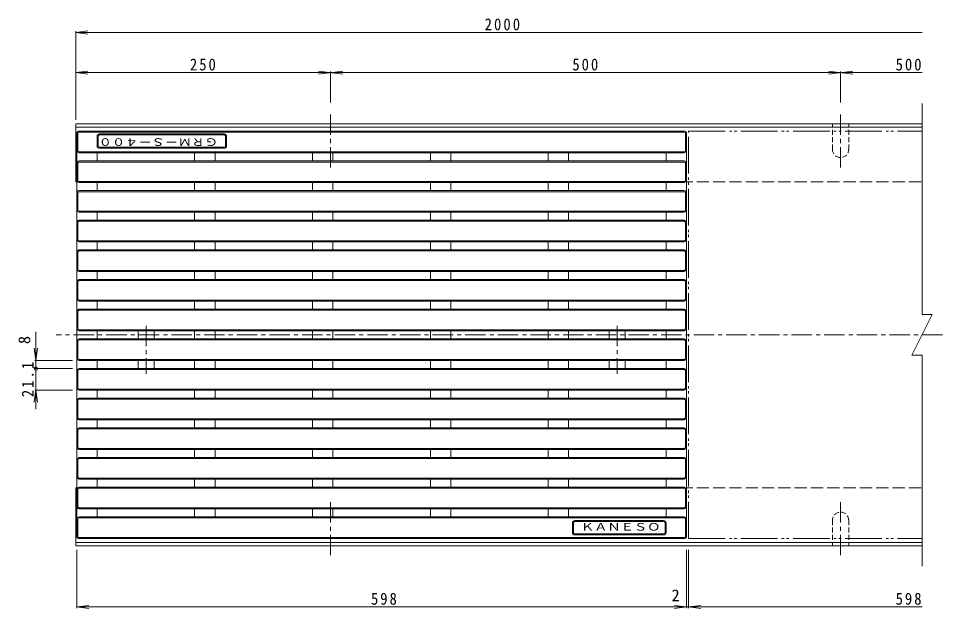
# Model space of a CAD drawing. Units: millimetres, scale not verified. Extents: x -705 to 753, y -549 to 479.
# Drawn here: x -705 to 201, y -150 to 429 of the extents above; entities that cross this region are included whole.
import ezdxf
from ezdxf.enums import TextEntityAlignment as Align

# ---------------------------------------------------------------- set-up
doc = ezdxf.new("R2010")
doc.units = ezdxf.units.MM
doc.header["$LTSCALE"] = 4
doc.header["$PDMODE"] = 32
doc.header["$PDSIZE"] = 3.2
for name, pattern in [('CHAIN1', [8, 5, -1, 1, -1]), ('DASHED1', [1.8, 1.2, -0.6]), ('DASHED3', [4, 3, -1]), ('DOUBLE_CHAIN2', [12.8, 9, -1, 0.6, -0.6, 0.6, -1])]:
    doc.linetypes.add(name, pattern=pattern)
for name, color, linetype, lineweight in [('0-0', 3, 'Continuous', 9), ('0-1', 2, 'Continuous', 9), ('0-F', 7, 'Continuous', 9)]:
    doc.layers.add(name, color=color, linetype=linetype, lineweight=lineweight)
doc.styles.add('ＭＳ ゴシック', font='')
doc.styles.get('ＭＳ ゴシック').set_extended_font_data('MS Gothic')

msp = doc.modelspace()

# ---------------------------------------------------------------- linework, layer by layer
at = {"layer": '0-0', "color": 7, "linetype": 'CHAIN1'}
for p, q in [((-398.649, 282.6), (-398.649, 338.299)), ((101.351, 282.6), (101.351, 338.299)), ((-398.649, -45.874), (-398.649, -101.573)), ((101.351, -45.874), (101.351, -101.573))]:
    msp.add_line(p, q, dxfattribs=at)
at = {"layer": '0-0'}
for p, q in [((-52.149, 318.363), (-645.149, 318.363)), ((-52.149, 317.363), (-645.149, 317.363)), ((-647.649, 315.863), (-647.649, -79.137)), ((-646.649, 299.463), (-646.649, 315.863)), ((-50.649, 299.463), (-50.649, 315.863)), ((-49.649, 315.863), (-49.649, -79.137)), ((-52.149, 297.963), (-645.149, 297.963)), ((-52.149, 296.963), (-645.149, 296.963)), ((-627.649, 288.963), (-627.649, 296.963)), ((-532.049, 288.963), (-532.049, 296.963)), ((-512.049, 288.963), (-512.049, 296.963)), ((-416.449, 288.963), (-416.449, 296.963)), ((-396.449, 288.963), (-396.449, 296.963)), ((-300.849, 288.963), (-300.849, 296.963)), ((-280.849, 288.963), (-280.849, 296.963)), ((-185.249, 288.963), (-185.249, 296.963)), ((-165.249, 288.963), (-165.249, 296.963)), ((-69.649, 288.963), (-69.649, 296.963)), ((-646.649, 270.363), (-646.649, 286.463)), ((-52.149, 288.963), (-645.149, 288.963)), ((-52.149, 287.963), (-645.149, 287.963)), ((-50.649, 270.363), (-50.649, 286.463)), ((-52.149, 268.863), (-645.149, 268.863)), ((-52.149, 267.863), (-645.149, 267.863)), ((-627.649, 259.863), (-627.649, 267.863)), ((-532.049, 259.863), (-532.049, 267.863)), ((-512.049, 259.863), (-512.049, 267.863)), ((-416.449, 259.863), (-416.449, 267.863)), ((-396.449, 259.863), (-396.449, 267.863)), ((-300.849, 259.863), (-300.849, 267.863)), ((-280.849, 259.863), (-280.849, 267.863)), ((-185.249, 259.863), (-185.249, 267.863)), ((-165.249, 259.863), (-165.249, 267.863)), ((-69.649, 259.863), (-69.649, 267.863)), ((-646.649, 241.263), (-646.649, 257.363)), ((-52.149, 259.863), (-645.149, 259.863)), ((-52.149, 258.863), (-645.149, 258.863)), ((-50.649, 241.263), (-50.649, 257.363)), ((-52.149, 239.763), (-645.149, 239.763)), ((-52.149, 238.763), (-645.149, 238.763)), ((-627.649, 230.763), (-627.649, 238.763)), ((-532.049, 230.763), (-532.049, 238.763)), ((-512.049, 230.763), (-512.049, 238.763)), ((-416.449, 230.763), (-416.449, 238.763)), ((-396.449, 230.763), (-396.449, 238.763)), ((-300.849, 230.763), (-300.849, 238.763)), ((-280.849, 230.763), (-280.849, 238.763)), ((-185.249, 230.763), (-185.249, 238.763)), ((-165.249, 230.763), (-165.249, 238.763)), ((-69.649, 230.763), (-69.649, 238.763)), ((-646.649, 212.163), (-646.649, 228.263)), ((-52.149, 230.763), (-645.149, 230.763)), ((-52.149, 229.763), (-645.149, 229.763)), ((-50.649, 212.163), (-50.649, 228.263)), ((-52.149, 210.663), (-645.149, 210.663)), ((-52.149, 209.663), (-645.149, 209.663)), ((-627.649, 201.663), (-627.649, 209.663)), ((-532.049, 201.663), (-532.049, 209.663)), ((-512.049, 201.663), (-512.049, 209.663)), ((-416.449, 201.663), (-416.449, 209.663)), ((-396.449, 201.663), (-396.449, 209.663)), ((-300.849, 201.663), (-300.849, 209.663)), ((-280.849, 201.663), (-280.849, 209.663)), ((-185.249, 201.663), (-185.249, 209.663)), ((-165.249, 201.663), (-165.249, 209.663)), ((-69.649, 201.663), (-69.649, 209.663)), ((-52.149, 201.663), (-645.149, 201.663)), ((-52.149, 200.663), (-645.149, 200.663)), ((-646.649, 183.063), (-646.649, 199.163)), ((-50.649, 183.063), (-50.649, 199.163)), ((-52.149, 181.563), (-645.149, 181.563)), ((-52.149, 180.563), (-645.149, 180.563)), ((-52.149, 172.563), (-645.149, 172.563)), ((-627.649, 172.563), (-627.649, 180.563)), ((-532.049, 172.563), (-532.049, 180.563)), ((-512.049, 172.563), (-512.049, 180.563)), ((-416.449, 172.563), (-416.449, 180.563)), ((-396.449, 172.563), (-396.449, 180.563)), ((-300.849, 172.563), (-300.849, 180.563)), ((-280.849, 172.563), (-280.849, 180.563)), ((-185.249, 172.563), (-185.249, 180.563)), ((-165.249, 172.563), (-165.249, 180.563)), ((-69.649, 172.563), (-69.649, 180.563)), ((-646.649, 153.963), (-646.649, 170.063)), ((-52.149, 171.563), (-645.149, 171.563)), ((-50.649, 153.963), (-50.649, 170.063)), ((-52.149, 152.463), (-645.149, 152.463)), ((-52.149, 151.463), (-645.149, 151.463)), ((-627.649, 143.455), (-627.649, 151.463)), ((-532.049, 143.455), (-532.049, 151.463)), ((-512.049, 143.455), (-512.049, 151.463)), ((-416.449, 143.455), (-416.449, 151.463)), ((-396.449, 143.455), (-396.449, 151.463)), ((-300.849, 143.455), (-300.849, 151.463)), ((-280.849, 143.455), (-280.849, 151.463)), ((-185.249, 143.455), (-185.249, 151.463)), ((-165.249, 143.455), (-165.249, 151.463)), ((-69.649, 143.455), (-69.649, 151.463)), ((-646.649, 124.855), (-646.649, 140.955)), ((-52.149, 143.455), (-645.149, 143.455)), ((-52.149, 142.455), (-645.149, 142.455)), ((-50.649, 124.855), (-50.649, 140.955)), ((-52.149, 123.355), (-645.149, 123.355)), ((-52.149, 122.355), (-645.149, 122.355)), ((-627.649, 122.372), (-627.649, 114.355)), ((-587.449, 114.372), (-587.449, 122.355)), ((-571.849, 114.372), (-571.849, 122.355)), ((-532.049, 122.372), (-532.049, 114.355)), ((-512.049, 122.372), (-512.049, 114.355)), ((-416.449, 122.372), (-416.449, 114.355)), ((-396.449, 122.372), (-396.449, 114.355)), ((-300.849, 122.372), (-300.849, 114.355)), ((-280.849, 122.372), (-280.849, 114.355)), ((-185.249, 122.372), (-185.249, 114.355)), ((-165.249, 122.372), (-165.249, 114.355)), ((-125.449, 114.372), (-125.449, 122.355)), ((-109.849, 114.372), (-109.849, 122.355)), ((-69.649, 122.372), (-69.649, 114.355)), ((-646.649, 111.872), (-646.649, 95.772)), ((-645.149, 114.372), (-52.149, 114.372)), ((-645.149, 113.372), (-52.149, 113.372)), ((-50.649, 111.872), (-50.649, 95.772)), ((-645.149, 94.272), (-52.149, 94.272)), ((-645.149, 93.272), (-52.149, 93.272)), ((-627.649, 93.272), (-627.649, 85.263)), ((-587.449, 93.272), (-587.449, 85.263)), ((-571.849, 93.272), (-571.849, 85.263)), ((-532.049, 93.272), (-532.049, 85.263)), ((-512.049, 93.272), (-512.049, 85.263)), ((-416.449, 93.272), (-416.449, 85.263)), ((-396.449, 93.272), (-396.449, 85.263)), ((-300.849, 93.272), (-300.849, 85.263)), ((-280.849, 93.272), (-280.849, 85.263)), ((-185.249, 93.272), (-185.249, 85.263)), ((-165.249, 93.272), (-165.249, 85.263)), ((-125.449, 93.272), (-125.449, 85.263)), ((-109.849, 93.272), (-109.849, 85.263)), ((-69.649, 93.272), (-69.649, 85.263)), ((-646.649, 82.763), (-646.649, 66.663)), ((-645.149, 85.263), (-52.149, 85.263)), ((-645.149, 84.263), (-52.149, 84.263)), ((-50.649, 82.763), (-50.649, 66.663)), ((-645.149, 65.163), (-52.149, 65.163)), ((-645.149, 64.163), (-52.149, 64.163)), ((-627.649, 64.163), (-627.649, 56.163)), ((-532.049, 64.163), (-532.049, 56.163)), ((-512.049, 64.163), (-512.049, 56.163)), ((-416.449, 64.163), (-416.449, 56.163)), ((-396.449, 64.163), (-396.449, 56.163)), ((-300.849, 64.163), (-300.849, 56.163)), ((-280.849, 64.163), (-280.849, 56.163)), ((-185.249, 64.163), (-185.249, 56.163)), ((-165.249, 64.163), (-165.249, 56.163)), ((-69.649, 64.163), (-69.649, 56.163)), ((-645.149, 56.163), (-52.149, 56.163)), ((-645.149, 55.163), (-52.149, 55.163)), ((-646.649, 53.663), (-646.649, 37.563)), ((-50.649, 53.663), (-50.649, 37.563)), ((-645.149, 36.063), (-52.149, 36.063)), ((-645.149, 35.063), (-52.149, 35.063)), ((-627.649, 35.063), (-627.649, 27.063)), ((-532.049, 35.063), (-532.049, 27.063)), ((-512.049, 35.063), (-512.049, 27.063)), ((-416.449, 35.063), (-416.449, 27.063)), ((-396.449, 35.063), (-396.449, 27.063)), ((-300.849, 35.063), (-300.849, 27.063)), ((-280.849, 35.063), (-280.849, 27.063)), ((-185.249, 35.063), (-185.249, 27.063)), ((-165.249, 35.063), (-165.249, 27.063)), ((-69.649, 35.063), (-69.649, 27.063)), ((-646.649, 24.563), (-646.649, 8.463)), ((-645.149, 27.063), (-52.149, 27.063)), ((-645.149, 26.063), (-52.149, 26.063)), ((-50.649, 24.563), (-50.649, 8.463)), ((-645.149, 6.963), (-52.149, 6.963)), ((-645.149, 5.963), (-52.149, 5.963)), ((-627.649, 5.963), (-627.649, -2.037)), ((-532.049, 5.963), (-532.049, -2.037)), ((-512.049, 5.963), (-512.049, -2.037)), ((-416.449, 5.963), (-416.449, -2.037)), ((-396.449, 5.963), (-396.449, -2.037)), ((-300.849, 5.963), (-300.849, -2.037)), ((-280.849, 5.963), (-280.849, -2.037)), ((-185.249, 5.963), (-185.249, -2.037)), ((-165.249, 5.963), (-165.249, -2.037)), ((-69.649, 5.963), (-69.649, -2.037)), ((-646.649, -4.537), (-646.649, -20.637)), ((-645.149, -2.037), (-52.149, -2.037)), ((-645.149, -3.037), (-52.149, -3.037)), ((-50.649, -4.537), (-50.649, -20.637)), ((-645.149, -22.137), (-52.149, -22.137)), ((-645.149, -23.137), (-52.149, -23.137)), ((-627.649, -23.137), (-627.649, -31.137)), ((-532.049, -23.137), (-532.049, -31.137)), ((-512.049, -23.137), (-512.049, -31.137)), ((-416.449, -23.137), (-416.449, -31.137)), ((-396.449, -23.137), (-396.449, -31.137)), ((-300.849, -23.137), (-300.849, -31.137)), ((-280.849, -23.137), (-280.849, -31.137)), ((-185.249, -23.137), (-185.249, -31.137)), ((-165.249, -23.137), (-165.249, -31.137)), ((-69.649, -23.137), (-69.649, -31.137)), ((-646.649, -33.637), (-646.649, -49.737)), ((-645.149, -31.137), (-52.149, -31.137)), ((-645.149, -32.137), (-52.149, -32.137)), ((-50.649, -33.637), (-50.649, -49.737)), ((-645.149, -51.237), (-52.149, -51.237)), ((-645.149, -52.237), (-52.149, -52.237)), ((-627.649, -52.237), (-627.649, -60.237)), ((-532.049, -52.237), (-532.049, -60.237)), ((-512.049, -52.237), (-512.049, -60.237)), ((-416.449, -52.237), (-416.449, -60.237)), ((-396.449, -52.237), (-396.449, -60.237)), ((-300.849, -52.237), (-300.849, -60.237)), ((-280.849, -52.237), (-280.849, -60.237)), ((-185.249, -52.237), (-185.249, -60.237)), ((-165.249, -52.237), (-165.249, -60.237)), ((-69.649, -52.237), (-69.649, -60.237)), ((-646.649, -62.737), (-646.649, -79.137)), ((-645.149, -60.237), (-52.149, -60.237)), ((-645.149, -61.237), (-52.149, -61.237)), ((-50.649, -62.737), (-50.649, -79.137)), ((-161.649, -66.462), (-161.649, -75.462)), ((-160.649, -66.462), (-160.649, -75.462)), ((-72.149, -63.962), (-159.149, -63.962)), ((-72.149, -64.962), (-159.149, -64.962)), ((-70.649, -66.462), (-70.649, -75.462)), ((-69.649, -66.462), (-69.649, -75.462)), ((-645.149, -80.637), (-52.149, -80.637)), ((-72.149, -76.962), (-159.149, -76.962)), ((-72.149, -77.962), (-159.149, -77.962)), ((-645.149, -81.637), (-52.149, -81.637))]:
    msp.add_line(p, q, dxfattribs=at)
at = {"layer": '0-0', "linetype": 'CHAIN1'}
for p, q in [((-579.649, 127.355), (-579.649, 80.263)), ((-117.649, 127.355), (-117.649, 80.263)), ((201.351, 118.363), (-667.649, 118.363))]:
    msp.add_line(p, q, dxfattribs=at)
at = {"layer": '0-0', "linetype": 'DOUBLE_CHAIN2'}
msp.add_line((-47.649, -81.637), (181.351, -81.637), dxfattribs=at)
msp.add_lwpolyline([(-47.649, -81.637), (-47.649, 318.363), (181.351, 318.363)], dxfattribs=at)
at = {"layer": '0-0'}
for centre, radius, start, end in [((-645.149, 315.863), 2.5, 90, 179.99998), ((-645.149, 315.863), 1.5, 90, 180), ((-52.149, 315.863), 2.5, 0, 90), ((-52.149, 315.863), 1.5, 0, 90), ((-645.149, 299.463), 2.5, 181.40329, 270), ((-645.149, 299.463), 1.5, 181.40329, 270), ((-52.149, 299.463), 1.5, 270, 0), ((-52.149, 299.463), 2.5, 270, 0), ((-645.149, 286.463), 2.5, 90, 179.99998), ((-645.149, 286.463), 1.5, 90, 180), ((-52.149, 286.463), 2.5, 0, 90), ((-52.149, 286.463), 1.5, 0, 90), ((-645.149, 270.363), 2.5, 181.40329, 270), ((-645.149, 270.363), 1.5, 181.40329, 270), ((-52.149, 270.363), 1.5, 270, 0), ((-52.149, 270.363), 2.5, 270, 0), ((-645.149, 257.363), 2.5, 90, 179.99998), ((-645.149, 257.363), 1.5, 90, 180), ((-52.149, 257.363), 2.5, 0, 90), ((-52.149, 257.363), 1.5, 0, 90), ((-645.149, 241.263), 2.5, 181.40329, 270), ((-645.149, 241.263), 1.5, 181.40329, 270), ((-52.149, 241.263), 1.5, 270, 0), ((-52.149, 241.263), 2.5, 270, 0), ((-645.149, 228.263), 2.5, 90, 179.99998), ((-645.149, 228.263), 1.5, 90, 180), ((-52.149, 228.263), 2.5, 0, 90), ((-52.149, 228.263), 1.5, 0, 90), ((-645.149, 212.163), 2.5, 181.40329, 270), ((-645.149, 212.163), 1.5, 181.40329, 270), ((-52.149, 212.163), 1.5, 270, 0), ((-52.149, 212.163), 2.5, 270, 0), ((-645.149, 199.163), 2.5, 90, 179.99998), ((-645.149, 199.163), 1.5, 90, 180), ((-52.149, 199.163), 2.5, 0, 90), ((-52.149, 199.163), 1.5, 0, 90), ((-645.149, 183.063), 2.5, 181.40329, 270), ((-645.149, 183.063), 1.5, 181.40329, 270), ((-52.149, 183.063), 1.5, 270, 0), ((-52.149, 183.063), 2.5, 270, 0), ((-645.149, 170.063), 2.5, 90, 179.99998), ((-52.149, 170.063), 2.5, 0, 90), ((-645.149, 170.063), 1.5, 90, 180), ((-52.149, 170.063), 1.5, 0, 90), ((-645.149, 153.963), 2.5, 181.40329, 270), ((-645.149, 153.963), 1.5, 181.40329, 270), ((-52.149, 153.963), 1.5, 270, 0), ((-52.149, 153.963), 2.5, 270, 0), ((-645.149, 140.955), 2.5, 90, 179.99998), ((-645.149, 140.955), 1.5, 90, 180), ((-52.149, 140.955), 2.5, 0, 90), ((-52.149, 140.955), 1.5, 0, 90), ((-645.149, 124.855), 2.5, 181.40329, 270), ((-645.149, 124.855), 1.5, 181.40329, 270), ((-52.149, 124.855), 1.5, 270, 0), ((-52.149, 124.855), 2.5, 270, 0), ((-645.149, 111.872), 2.5, 90, 180), ((-645.149, 111.872), 1.5, 90, 180), ((-52.149, 111.872), 2.5, 1.40329, 90), ((-52.149, 111.872), 1.5, 1.40329, 90), ((-645.149, 95.772), 2.5, 180, 270), ((-645.149, 95.772), 1.5, 180, 270), ((-52.149, 95.772), 2.5, 270, 359.99998), ((-52.149, 95.772), 1.5, 270, 0), ((-645.149, 82.763), 2.5, 90, 180), ((-645.149, 82.763), 1.5, 90, 180), ((-52.149, 82.763), 2.5, 1.40329, 90), ((-52.149, 82.763), 1.5, 1.40329, 90), ((-645.149, 66.663), 2.5, 180, 270), ((-645.149, 66.663), 1.5, 180, 270), ((-52.149, 66.663), 2.5, 270, 359.99998), ((-52.149, 66.663), 1.5, 270, 0), ((-645.149, 53.663), 2.5, 90, 180), ((-645.149, 53.663), 1.5, 90, 180), ((-52.149, 53.663), 2.5, 1.40329, 90), ((-52.149, 53.663), 1.5, 1.40329, 90), ((-645.149, 37.563), 2.5, 180, 270), ((-645.149, 37.563), 1.5, 180, 270), ((-52.149, 37.563), 2.5, 270, 359.99998), ((-52.149, 37.563), 1.5, 270, 0), ((-645.149, 24.563), 2.5, 90, 180), ((-645.149, 24.563), 1.5, 90, 180), ((-52.149, 24.563), 2.5, 1.40329, 90), ((-52.149, 24.563), 1.5, 1.40329, 90), ((-645.149, 8.463), 2.5, 180, 270), ((-645.149, 8.463), 1.5, 180, 270), ((-52.149, 8.463), 2.5, 270, 359.99998), ((-52.149, 8.463), 1.5, 270, 0), ((-645.149, -4.537), 2.5, 90, 180), ((-645.149, -4.537), 1.5, 90, 180), ((-52.149, -4.537), 2.5, 1.40329, 90), ((-52.149, -4.537), 1.5, 1.40329, 90), ((-645.149, -20.637), 2.5, 180, 270), ((-645.149, -20.637), 1.5, 180, 270), ((-52.149, -20.637), 2.5, 270, 359.99998), ((-52.149, -20.637), 1.5, 270, 0), ((-645.149, -33.637), 2.5, 90, 180), ((-645.149, -33.637), 1.5, 90, 180), ((-52.149, -33.637), 2.5, 1.40329, 90), ((-52.149, -33.637), 1.5, 1.40329, 90), ((-645.149, -49.737), 2.5, 180, 270), ((-645.149, -49.737), 1.5, 180, 270), ((-52.149, -49.737), 2.5, 270, 359.99998), ((-52.149, -49.737), 1.5, 270, 0), ((-645.149, -62.737), 2.5, 90, 180), ((-645.149, -62.737), 1.5, 90, 180), ((-52.149, -62.737), 2.5, 1.40329, 90), ((-52.149, -62.737), 1.5, 1.40329, 90), ((-159.149, -66.462), 2.5, 90, 180), ((-159.149, -66.462), 1.5, 90, 180), ((-72.149, -66.462), 2.5, 0, 90), ((-72.149, -66.462), 1.5, 0, 90), ((-645.149, -79.137), 2.5, 180, 270), ((-645.149, -79.137), 1.5, 180, 270), ((-159.149, -75.462), 2.5, 180, 270), ((-159.149, -75.462), 1.5, 180, 270), ((-72.149, -75.462), 2.5, 270, 0), ((-72.149, -75.462), 1.5, 270, 0), ((-52.149, -79.137), 2.5, 270, 359.99998), ((-52.149, -79.137), 1.5, 270, 0)]:
    msp.add_arc(centre, radius, start, end, dxfattribs=at)
at = {"layer": '0-1'}
for p, q in [((181.351, 138.363), (181.351, 345.363)), ((-648.649, 268.363), (-648.649, 325.363)), ((-648.649, 325.363), (181.351, 325.363)), ((-648.649, 322.163), (181.351, 322.163)), ((-648.649, 268.363), (-647.649, 268.363)), ((181.351, -108.637), (181.351, 98.363)), ((-648.649, -85.437), (181.351, -85.437)), ((-648.649, -88.637), (181.351, -88.637))]:
    msp.add_line(p, q, dxfattribs=at)
at = {"layer": '0-1', "linetype": 'DASHED1'}
for p, q in [((93.351, 300.363), (93.351, 325.363)), ((109.351, 300.363), (109.351, 325.363)), ((93.351, -63.637), (93.351, -88.637)), ((109.351, -63.637), (109.351, -88.637))]:
    msp.add_line(p, q, dxfattribs=at)
at = {"layer": '0-1', "linetype": 'DASHED3'}
for p, q in [((-647.649, 268.363), (181.351, 268.363)), ((-647.649, -31.637), (181.351, -31.637))]:
    msp.add_line(p, q, dxfattribs=at)
at = {"layer": '0-1'}
for points in [[(181.351, 138.363), (191.351, 138.363), (171.351, 98.363), (181.351, 98.363)], [(-648.649, -88.637), (-648.649, -31.637), (-647.649, -31.637)]]:
    msp.add_lwpolyline(points, dxfattribs=at)
at = {"layer": '0-1', "linetype": 'DASHED1'}
for centre, start, end in [((101.351, 300.363), 180, 0), ((101.351, -63.637), 0, 180)]:
    msp.add_arc(centre, 8, start, end, dxfattribs=at)
at = {"layer": '0-F'}
for p, q in [((-648.649, 415.03), (-636.751, 416.596)), ((-648.649, 329.363), (-648.649, 416.23)), ((-648.649, 415.03), (181.351, 415.03)), ((-648.649, 415.03), (-636.751, 413.464)), ((-648.649, 375.641), (-636.751, 377.207)), ((-648.649, 375.641), (181.351, 375.641)), ((-648.649, 375.641), (-636.751, 374.075)), ((-386.751, 374.075), (-410.546, 377.207)), ((-386.751, 377.207), (-410.546, 374.075)), ((-398.649, 346.299), (-398.649, 376.841)), ((113.249, 374.075), (89.454, 377.207)), ((113.249, 377.207), (89.454, 374.075)), ((101.351, 346.299), (101.351, 376.841)), ((-687.649, 45.365), (-687.649, 121.157)), ((-687.649, 93.272), (-689.215, 105.169)), ((-687.649, 93.272), (-686.082, 105.169)), ((-651.649, 93.272), (-688.849, 93.272)), ((-651.649, 85.272), (-688.849, 85.272)), ((-687.649, 64.163), (-689.215, 52.266)), ((-651.649, 64.163), (-688.849, 64.163)), ((-687.649, 64.163), (-686.082, 52.266)), ((-647.649, -92.637), (-647.649, -149.837)), ((-49.649, -92.637), (-49.649, -149.837)), ((-47.649, -92.637), (-47.649, -149.837)), ((-647.649, -148.637), (-635.751, -147.07)), ((-647.649, -148.637), (181.351, -148.637)), ((-647.649, -148.637), (-635.751, -150.203)), ((-49.649, -148.637), (-61.546, -147.07)), ((-49.649, -148.637), (-61.546, -150.203)), ((-47.649, -148.637), (-35.751, -147.07)), ((-47.649, -148.637), (-35.751, -150.203))]:
    msp.add_line(p, q, dxfattribs=at)
at = {"layer": '0-F', "color": 3}
for p, q in [((-627.649, 303.988), (-627.649, 312.988)), ((-626.649, 303.988), (-626.649, 312.988)), ((-625.149, 315.488), (-503.149, 315.488)), ((-625.149, 314.488), (-503.149, 314.488)), ((-501.649, 303.988), (-501.649, 312.988)), ((-500.649, 303.988), (-500.649, 312.988)), ((-625.149, 302.488), (-503.149, 302.488)), ((-625.149, 301.488), (-503.149, 301.488))]:
    msp.add_line(p, q, dxfattribs=at)
for centre, radius, start, end in [((-625.149, 312.988), 2.5, 90, 180), ((-625.149, 312.988), 1.5, 90, 180), ((-503.149, 312.988), 2.5, 0, 90), ((-503.149, 312.988), 1.5, 0, 90), ((-625.149, 303.988), 2.5, 180, 270), ((-625.149, 303.988), 1.5, 180, 270), ((-503.149, 303.988), 2.5, 270, 0), ((-503.149, 303.988), 1.5, 270, 0)]:
    msp.add_arc(centre, radius, start, end, dxfattribs=at)
at = {"layer": '0-F'}
msp.add_point((-687.649, 85.272), dxfattribs=at)

# ---------------------------------------------------------------- texts
at = {"layer": '0-0', "style": 'ＭＳ ゴシック', "width": 1.3}
msp.add_text('ＧＲＭ－Ｓ－４００', height=7.331, rotation=180, dxfattribs=at).set_placement((-509.149, 313.488), align=Align.BOTTOM_LEFT)
msp.add_text('ＫＡＮＥＳＯ', height=7.331, dxfattribs=at).set_placement((-153.249, -75.962), align=Align.BOTTOM_LEFT)
at = {"layer": '0-F', "color": 2, "style": 'ＭＳ ゴシック'}
msp.add_text('8', height=11.73, rotation=90, dxfattribs=at).set_placement((-689.649, 109.3), align=Align.BOTTOM_LEFT)
msp.add_text('2', height=11.73, dxfattribs=at).set_placement((-64.395, -146.637), align=Align.BOTTOM_LEFT)
at = {"layer": '0-F', "color": 2, "char_height": 11.73, "attachment_point": 7, "style": 'ＭＳ ゴシック'}
for s, insert in [('\\T1.28;\\W0.9;2000', (-247.649, 417.03)), ('\\T1.27;\\W0.9;250', (-536.649, 377.641)), ('\\T1.27;\\W0.9;500', (-161.649, 377.641)), ('\\T1.27;\\W0.9;500', (155.351, 377.641)), ('\\T1.27;\\W0.9;598', (-359.149, -146.637)), ('\\T1.27;\\W0.9;598', (155.351, -146.637))]:
    msp.add_mtext(s, dxfattribs=dict(at, insert=insert))
at = {"layer": '0-F', "color": 2, "insert": (-689.649, 57.217), "char_height": 11.73, "attachment_point": 7, "rotation": 90, "style": 'ＭＳ ゴシック'}
msp.add_mtext('\\T1.28;\\W0.9;21.1', dxfattribs=at)

doc.saveas('drawing.dxf')
